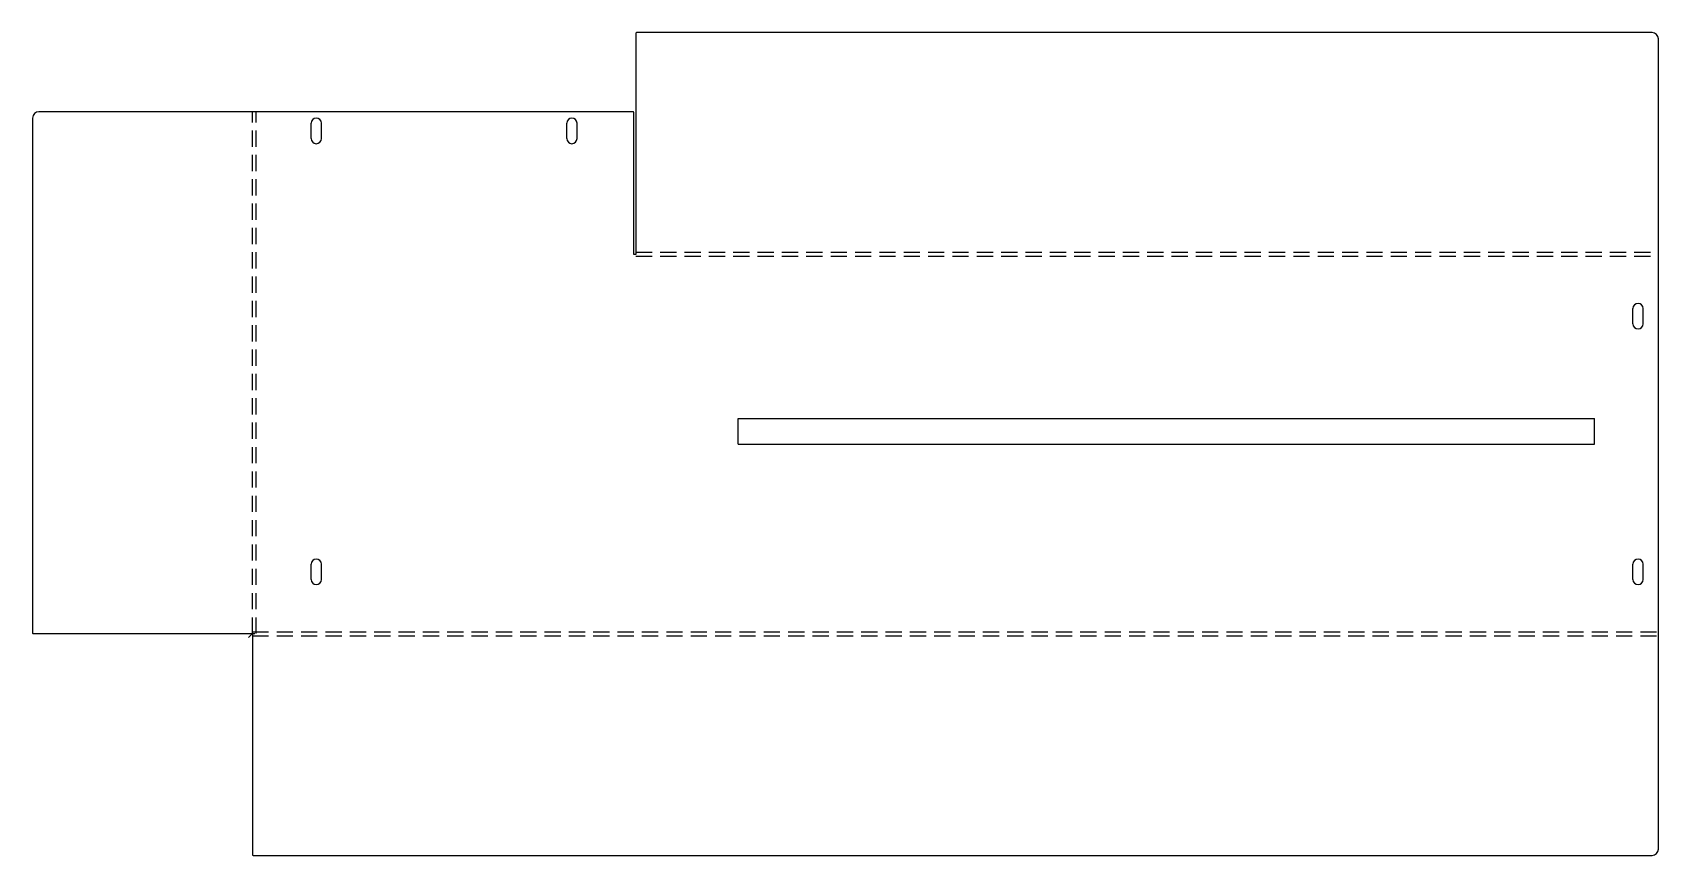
# Model space of a CAD drawing. Extents: x 0 to 1272, y 0 to 644.
import ezdxf

# ---------------------------------------------------------------- set-up
doc = ezdxf.new("R2010")
doc.units = 0
doc.header["$MEASUREMENT"] = 0
doc.linetypes.add('DASHED', pattern=[19.05, 12.7, -6.35])
doc.layers.get('0').update_dxf_attribs({"linetype": 'CONTINUOUS'})

msp = doc.modelspace()

# ---------------------------------------------------------------- linework, layer by layer
for p, q in [((472, 643.5), (472, 470.4)), ((1267, 644), (472.5, 644)), ((1272, 5), (1272, 639)), ((0, 577), (0, 174.1)), ((469.9, 582), (5, 582)), ((218, 561), (218, 573)), ((226, 561), (226, 573)), ((418, 561), (418, 573)), ((426, 561), (426, 573)), ((470.4, 470.4), (470.4, 581.5)), ((472, 470.4), (470.4, 470.4)), ((1252, 416), (1252, 428)), ((1260, 416), (1260, 428)), ((218, 216), (218, 228)), ((226, 216), (226, 228)), ((1252, 216), (1252, 228)), ((1260, 216), (1260, 228)), ((0.5, 173.6), (172, 173.6)), ((172, 173.6), (172, 0.5)), ((172.5, 0), (1267, 0))]:
    msp.add_line(p, q)
at = {"linetype": 'DASHED'}
for p, q in [((172, 173.6), (172, 582)), ((175, 173.6), (175, 582)), ((472, 472), (1272, 472)), ((472, 469), (1272, 469)), ((172, 175), (1272, 175)), ((172, 172), (1272, 172))]:
    msp.add_line(p, q, dxfattribs=at)
at = {"color": 1}
for p, q in [((552, 342), (1222, 342)), ((552, 322), (552, 342)), ((1222, 322), (1222, 342)), ((552, 322), (1222, 322))]:
    msp.add_line(p, q, dxfattribs=at)
at = {"color": 3}
for p, q in [((169, 170.6), (171.9, 173.5)), ((172.2, 173.6), (173.8, 173.6))]:
    msp.add_line(p, q, dxfattribs=at)
for centre, radius, start, end in [((472.5, 643.5), 0.5, 90, 180), ((1267, 639), 5, 0, 90), ((5, 577), 5, 90, 180), ((222, 573), 4, 0, 180), ((422, 573), 4, 0, 180), ((469.9, 581.5), 0.5, 0, 90), ((222, 561), 4, 180, 0), ((422, 561), 4, 180, 0), ((1256, 428), 4, 0, 180), ((1256, 416), 4, 180, 0), ((222, 228), 4, 0, 180), ((1256, 228), 4, 0, 180), ((222, 216), 4, 180, 0), ((1256, 216), 4, 180, 0), ((0.5, 174.1), 0.5, 180, 270), ((172.5, 0.5), 0.5, 180, 270), ((1267, 5), 5, 270, 0)]:
    msp.add_arc(centre, radius, start, end)
msp.add_arc((172.2, 173.1), 0.5, 90, 135, dxfattribs=at)

doc.saveas('drawing.dxf')
